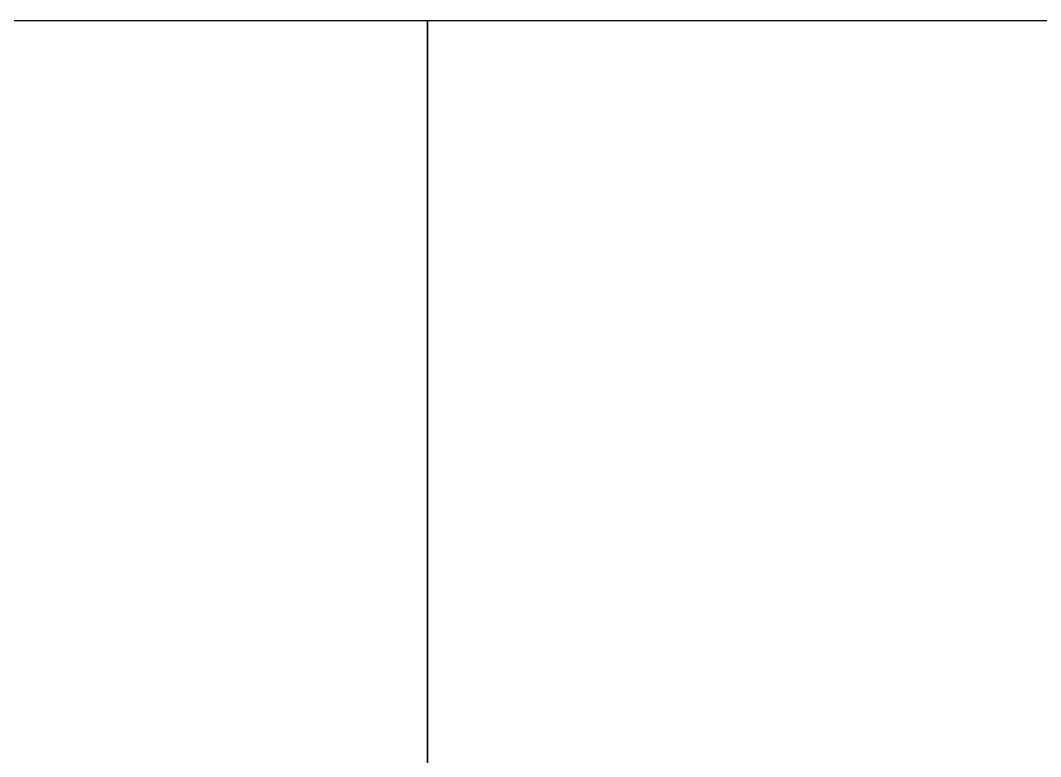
# Model space of a CAD drawing. Header units: millimetres. Extents: x 0 to 31920, y -6088 to 2522.
# Drawn here: x 12767.99486 to 12768.00774, y 2043.99071 to 2044 of the extents above; entities that cross this region are included whole.
import ezdxf

# ---------------------------------------------------------------- set-up
doc = ezdxf.new("R2010")
doc.units = ezdxf.units.MM
doc.header["$MEASUREMENT"] = 0
doc.layers.add('DwFm', color=7, linetype='Continuous')
doc.layers.add('Page', color=3, linetype='Continuous')

# ---------------------------------------------------------------- blocks, each defined once
blk = doc.blocks.new('繪圖範圍')
blk.add_lwpolyline([(0, 51.1), (79.8, 51.1), (79.8, 0), (0, 0)], close=True)

msp = doc.modelspace()

# ---------------------------------------------------------------- linework, layer by layer
msp.add_lwpolyline([(12768, 2044), (12768, 2044), (12768, 2044), (12768, 2044), (12768, 2044)])
at = {"layer": 'Page'}
msp.add_lwpolyline([(12768, 2044), (12768, 2044), (12768, 2044), (12768, 2044), (12768, 2044)], dxfattribs=at)
msp.add_lwpolyline([(12768, 2044), (12768, 2044), (12768, 2044), (12768, 2044), (12768, 2044)], dxfattribs=at)
msp.add_lwpolyline([(12768, 2044), (12768, 2044), (12768, 2044), (12768, 2044), (12768, 2044)], dxfattribs=at)
msp.add_lwpolyline([(12768, 2044), (12768, 2044), (12768, 2044), (12768, 2044), (12768, 2044)], dxfattribs=at)
msp.add_lwpolyline([(12768, 2044), (12768, 2044), (12768, 2044), (12768, 2044), (12768, 2044)], dxfattribs=at)
msp.add_lwpolyline([(12768, 2044), (12768, 2044), (12768, 2044), (12768, 2044), (12768, 2044)], dxfattribs=at)
msp.add_lwpolyline([(12768, 2044), (12768, 2044), (12768, 2044), (12768, 2044), (12768, 2044)], dxfattribs=at)
msp.add_lwpolyline([(12768, 2044), (12768, 2044), (12768, 2044), (12768, 2044), (12768, 2044)], dxfattribs=at)
msp.add_lwpolyline([(12768, 2044), (12768, 2044), (12768, 2044), (12768, 2044), (12768, 2044)], dxfattribs=at)
msp.add_lwpolyline([(12768, 2044), (12768, 2044), (12768, 2044), (12768, 2044), (12768, 2044)], dxfattribs=at)
msp.add_lwpolyline([(12768, 2044), (12768, 2044), (12768, 2044), (12768, 2044), (12768, 2044)], dxfattribs=at)
msp.add_lwpolyline([(12768, 2044), (12768, 2044), (12768, 2044), (12768, 2044), (12768, 2044)], dxfattribs=at)
msp.add_lwpolyline([(12768, 2044), (12768, 2044), (12768, 2044), (12768, 2044), (12768, 2044)], dxfattribs=at)
msp.add_lwpolyline([(12768, 2044), (12768, 2044), (12768, 2044), (12768, 2044), (12768, 2044)], dxfattribs=at)
msp.add_lwpolyline([(12768, 2044), (12768, 2044), (12768, 2044), (12768, 2044), (12768, 2044)], dxfattribs=at)
msp.add_lwpolyline([(12768, 2044), (12768, 2044), (12768, 2044), (12768, 2044), (12768, 2044)], dxfattribs=at)
msp.add_lwpolyline([(12768, 2044), (12768, 2044), (12768, 2044), (12768, 2044), (12768, 2044)], dxfattribs=at)
msp.add_lwpolyline([(12768, 2044), (12768, 2044), (12768, 2044), (12768, 2044), (12768, 2044)], dxfattribs=at)
msp.add_lwpolyline([(12768, 2044), (12768, 2044), (12768, 2044), (12768, 2044), (12768, 2044)], dxfattribs=at)
msp.add_lwpolyline([(12768, 2044), (12768, 2044), (12768, 2044), (12768, 2044), (12768, 2044)], dxfattribs=at)
msp.add_lwpolyline([(12768, 2044), (12768, 2044), (12768, 2044), (12768, 2044), (12768, 2044)], dxfattribs=at)
msp.add_lwpolyline([(12768, 2044), (12768, 2044), (12768, 2044), (12768, 2044), (12768, 2044)], dxfattribs=at)
msp.add_lwpolyline([(12768, 2044), (12768, 2044), (12768, 2044), (12768, 2044), (12768, 2044)], dxfattribs=at)
msp.add_lwpolyline([(12768, 2044), (12768, 2044), (12768, 2044), (12768, 2044), (12768, 2044)], dxfattribs=at)
msp.add_lwpolyline([(12768, 2044), (12768, 2044), (12768, 2044), (12768, 2044), (12768, 2044)], dxfattribs=at)
msp.add_lwpolyline([(12768, 2044), (12768, 2044), (12768, 2044), (12768, 2044), (12768, 2044)], dxfattribs=at)
msp.add_lwpolyline([(12768, 2044), (12768, 2044), (12768, 2044), (12768, 2044), (12768, 2044)], dxfattribs=at)
msp.add_lwpolyline([(12768, 2044), (12768, 2044), (12768, 2044), (12768, 2044), (12768, 2044)], dxfattribs=at)
msp.add_lwpolyline([(12768, 2044), (12768, 2044), (12768, 2044), (12768, 2044), (12768, 2044)], dxfattribs=at)
msp.add_lwpolyline([(12768, 2044), (12768, 2044), (12768, 2044), (12768, 2044), (12768, 2044)], dxfattribs=at)
msp.add_lwpolyline([(12768, 2044), (12768, 2044), (12768, 2044), (12768, 2044), (12768, 2044)], dxfattribs=at)
msp.add_lwpolyline([(12768, 2044), (12768, 2044), (12768, 2044), (12768, 2044), (12768, 2044)], dxfattribs=at)
msp.add_lwpolyline([(12768, 2044), (12768, 2044), (12768, 2044), (12768, 2044), (12768, 2044)], dxfattribs=at)
msp.add_lwpolyline([(12768, 2044), (12768, 2044), (12768, 2044), (12768, 2044), (12768, 2044)], dxfattribs=at)
msp.add_lwpolyline([(12768, 2044), (12768, 2044), (12768, 2044), (12768, 2044), (12768, 2044)], dxfattribs=at)
msp.add_lwpolyline([(12768, 2044), (12768, 2044), (12768, 2044), (12768, 2044), (12768, 2044)], dxfattribs=at)
msp.add_lwpolyline([(12768, 2044), (12768, 2044), (12768, 2044), (12768, 2044), (12768, 2044)], dxfattribs=at)
msp.add_lwpolyline([(12768, 2044), (12768, 2044), (12768, 2044), (12768, 2044), (12768, 2044)], dxfattribs=at)
msp.add_lwpolyline([(12768, 2044), (12768, 2044), (12768, 2044), (12768, 2044), (12768, 2044)], dxfattribs=at)
msp.add_lwpolyline([(12768, 2044), (12768, 2044), (12768, 2044), (12768, 2044), (12768, 2044)], dxfattribs=at)
msp.add_lwpolyline([(12768, 2044), (12768, 2044), (12768, 2044), (12768, 2044), (12768, 2044)], dxfattribs=at)
msp.add_lwpolyline([(12768, 2044), (12768, 2044), (12768, 2044), (12768, 2044), (12768, 2044)], dxfattribs=at)
msp.add_lwpolyline([(12768, 2044), (12768, 2044), (12768, 2044), (12768, 2044), (12768, 2044)], dxfattribs=at)
msp.add_lwpolyline([(12768, 2044), (12768, 2044), (12768, 2044), (12768, 2044), (12768, 2044)], dxfattribs=at)
msp.add_lwpolyline([(12768, 2044), (12768, 2044), (12768, 2044), (12768, 2044), (12768, 2044)], dxfattribs=at)
msp.add_lwpolyline([(12768, 2044), (12768, 2044), (12768, 2044), (12768, 2044), (12768, 2044)], dxfattribs=at)
msp.add_lwpolyline([(12768, 2044), (12768, 2044), (12768, 2044), (12768, 2044), (12768, 2044)], dxfattribs=at)
msp.add_lwpolyline([(12768, 2044), (12768, 2044), (12768, 2044), (12768, 2044), (12768, 2044)], dxfattribs=at)
msp.add_lwpolyline([(12768, 2044), (12768, 2044), (12768, 2044), (12768, 2044), (12768, 2044)], dxfattribs=at)
msp.add_lwpolyline([(12768, 2044), (12768, 2044), (12768, 2044), (12768, 2044), (12768, 2044)], dxfattribs=at)
msp.add_lwpolyline([(12768, 2044), (12768, 2044), (12768, 2044), (12768, 2044), (12768, 2044)], dxfattribs=at)
msp.add_lwpolyline([(12768, 2044), (12768, 2044), (12768, 2044), (12768, 2044), (12768, 2044)], dxfattribs=at)
msp.add_lwpolyline([(12768, 2044), (12768, 2044), (12768, 2044), (12768, 2044), (12768, 2044)], dxfattribs=at)
msp.add_lwpolyline([(12768, 2044), (12768, 2044), (12768, 2044), (12768, 2044), (12768, 2044)], dxfattribs=at)
msp.add_lwpolyline([(12768, 2044), (12768, 2044), (12768, 2044), (12768, 2044), (12768, 2044)], dxfattribs=at)
msp.add_lwpolyline([(12768, 2044), (12768, 2044), (12768, 2044), (12768, 2044), (12768, 2044)], dxfattribs=at)
msp.add_lwpolyline([(12768, 2044), (12768, 2044), (12768, 2044), (12768, 2044), (12768, 2044)], dxfattribs=at)
msp.add_lwpolyline([(12768, 2044), (12768, 2044), (12768, 2044), (12768, 2044), (12768, 2044)], dxfattribs=at)
msp.add_lwpolyline([(12768, 2044), (12768, 2044), (12768, 2044), (12768, 2044), (12768, 2044)], dxfattribs=at)
msp.add_lwpolyline([(12768, 2044), (12768, 2044), (12768, 2044), (12768, 2044), (12768, 2044)], dxfattribs=at)
msp.add_lwpolyline([(12768, 2044), (12768, 2044), (12768, 2044), (12768, 2044), (12768, 2044)], dxfattribs=at)
msp.add_lwpolyline([(12768, 2044), (12768, 2044), (12768, 2044), (12768, 2044), (12768, 2044)], dxfattribs=at)
msp.add_lwpolyline([(12768, 2044), (12768, 2044), (12768, 2044), (12768, 2044), (12768, 2044)], dxfattribs=at)
msp.add_lwpolyline([(12768, 2044), (12768, 2044), (12768, 2044), (12768, 2044), (12768, 2044)], dxfattribs=at)
msp.add_lwpolyline([(12768, 2044), (12768, 2044), (12768, 2044), (12768, 2044), (12768, 2044)], dxfattribs=at)
msp.add_lwpolyline([(12768, 2044), (12768, 2044), (12768, 2044), (12768, 2044), (12768, 2044)], dxfattribs=at)
msp.add_lwpolyline([(12768, 2044), (12768, 2044), (12768, 2044), (12768, 2044), (12768, 2044)], dxfattribs=at)
msp.add_lwpolyline([(12768, 2044), (12768, 2044), (12768, 2044), (12768, 2044), (12768, 2044)], dxfattribs=at)
msp.add_lwpolyline([(12768, 2044), (12768, 2044), (12768, 2044), (12768, 2044), (12768, 2044)], dxfattribs=at)
msp.add_lwpolyline([(12768, 2044), (12768, 2044), (12768, 2044), (12768, 2044), (12768, 2044)], dxfattribs=at)
msp.add_lwpolyline([(12768, 2044), (12768, 2044), (12768, 2044), (12768, 2044), (12768, 2044)], dxfattribs=at)
msp.add_lwpolyline([(12768, 2044), (12768, 2044), (12768, 2044), (12768, 2044), (12768, 2044)], dxfattribs=at)
msp.add_lwpolyline([(12768, 2044), (12768, 2044), (12768, 2044), (12768, 2044), (12768, 2044)], dxfattribs=at)
msp.add_lwpolyline([(12768, 2044), (12768, 2044), (12768, 2044), (12768, 2044), (12768, 2044)], dxfattribs=at)
msp.add_lwpolyline([(12768, 2044), (12768, 2044), (12768, 2044), (12768, 2044), (12768, 2044)], dxfattribs=at)
msp.add_lwpolyline([(12768, 2044), (12768, 2044), (12768, 2044), (12768, 2044), (12768, 2044)], dxfattribs=at)
msp.add_lwpolyline([(12768, 2044), (12768, 2044), (12768, 2044), (12768, 2044), (12768, 2044)], dxfattribs=at)
msp.add_lwpolyline([(12768, 2044), (12768, 2044), (12768, 2044), (12768, 2044), (12768, 2044)], dxfattribs=at)
msp.add_lwpolyline([(12768, 2044), (12768, 2044), (12768, 2044), (12768, 2044), (12768, 2044)], dxfattribs=at)
msp.add_lwpolyline([(12768, 2044), (12768, 2044), (12768, 2044), (12768, 2044), (12768, 2044)], dxfattribs=at)
msp.add_lwpolyline([(12768, 2044), (12768, 2044), (12768, 2044), (12768, 2044), (12768, 2044)], dxfattribs=at)
msp.add_lwpolyline([(12768, 2044), (12768, 2044), (12768, 2044), (12768, 2044), (12768, 2044)], dxfattribs=at)
msp.add_lwpolyline([(12768, 2044), (12768, 2044), (12768, 2044), (12768, 2044), (12768, 2044)], dxfattribs=at)
msp.add_lwpolyline([(12768, 2044), (12768, 2044), (12768, 2044), (12768, 2044), (12768, 2044)], dxfattribs=at)
msp.add_lwpolyline([(12768, 2044), (12768, 2044), (12768, 2044), (12768, 2044), (12768, 2044)], dxfattribs=at)
msp.add_lwpolyline([(12768, 2044), (12768, 2044), (12768, 2044), (12768, 2044), (12768, 2044)], dxfattribs=at)
msp.add_lwpolyline([(12768, 2044), (12768, 2044), (12768, 2044), (12768, 2044), (12768, 2044)], dxfattribs=at)
msp.add_lwpolyline([(12768, 2044), (12768, 2044), (12768, 2044), (12768, 2044), (12768, 2044)], dxfattribs=at)
msp.add_lwpolyline([(12768, 2044), (12768, 2044), (12768, 2044), (12768, 2044), (12768, 2044)], dxfattribs=at)
msp.add_lwpolyline([(12768, 2044), (12768, 2044), (12768, 2044), (12768, 2044), (12768, 2044)], dxfattribs=at)
msp.add_lwpolyline([(12768, 2044), (12768, 2044), (12768, 2044), (12768, 2044), (12768, 2044)], dxfattribs=at)
msp.add_lwpolyline([(12768, 2044), (12768, 2044), (12768, 2044), (12768, 2044), (12768, 2044)], dxfattribs=at)
msp.add_lwpolyline([(12768, 2044), (12768, 2044), (12768, 2044), (12768, 2044), (12768, 2044)], dxfattribs=at)
msp.add_lwpolyline([(12768, 2044), (12768, 2044), (12768, 2044), (12768, 2044), (12768, 2044)], dxfattribs=at)
msp.add_lwpolyline([(12768, 2044), (12768, 2044), (12768, 2044), (12768, 2044), (12768, 2044)], dxfattribs=at)
msp.add_lwpolyline([(12768, 2044), (12768, 2044), (12768, 2044), (12768, 2044), (12768, 2044)], dxfattribs=at)
msp.add_lwpolyline([(12768, 2044), (12768, 2044), (12768, 2044), (12768, 2044), (12768, 2044)], dxfattribs=at)
msp.add_lwpolyline([(12768, 2044), (12768, 2044), (12768, 2044), (12768, 2044), (12768, 2044)], dxfattribs=at)
msp.add_lwpolyline([(12768, 2044), (12768, 2044), (12768, 2044), (12768, 2044), (12768, 2044)], dxfattribs=at)
msp.add_lwpolyline([(12768, 2044), (12768, 2044), (12768, 2044), (12768, 2044), (12768, 2044)], dxfattribs=at)
msp.add_lwpolyline([(12768, 2044), (12768, 2044), (12768, 2044), (12768, 2044), (12768, 2044)], dxfattribs=at)
msp.add_lwpolyline([(12768, 2044), (12768, 2044), (12768, 2044), (12768, 2044), (12768, 2044)], dxfattribs=at)
msp.add_lwpolyline([(12768, 2044), (12768, 2044), (12768, 2044), (12768, 2044), (12768, 2044)], dxfattribs=at)
msp.add_lwpolyline([(12768, 2044), (12768, 2044), (12768, 2044), (12768, 2044), (12768, 2044)], dxfattribs=at)
msp.add_lwpolyline([(12768, 2044), (12768, 2044), (12768, 2044), (12768, 2044), (12768, 2044)], dxfattribs=at)
msp.add_lwpolyline([(12768, 2044), (12768, 2044), (12768, 2044), (12768, 2044), (12768, 2044)], dxfattribs=at)
msp.add_lwpolyline([(12768, 2044), (12768, 2044), (12768, 2044), (12768, 2044), (12768, 2044)], dxfattribs=at)
msp.add_lwpolyline([(12768, 2044), (12768, 2044), (12768, 2044), (12768, 2044), (12768, 2044)], dxfattribs=at)
msp.add_lwpolyline([(12768, 2044), (12768, 2044), (12768, 2044), (12768, 2044), (12768, 2044)], dxfattribs=at)
msp.add_lwpolyline([(12768, 2044), (12768, 2044), (12768, 2044), (12768, 2044), (12768, 2044)], dxfattribs=at)
msp.add_lwpolyline([(12768, 2044), (12768, 2044), (12768, 2044), (12768, 2044), (12768, 2044)], dxfattribs=at)
msp.add_lwpolyline([(12768, 2044), (12768, 2044), (12768, 2044), (12768, 2044), (12768, 2044)], dxfattribs=at)
msp.add_lwpolyline([(12768, 2044), (12768, 2044), (12768, 2044), (12768, 2044), (12768, 2044)], dxfattribs=at)
msp.add_lwpolyline([(12768, 2044), (12768, 2044), (12768, 2044), (12768, 2044), (12768, 2044)], dxfattribs=at)
msp.add_lwpolyline([(12768, 2044), (12768, 2044), (12768, 2044), (12768, 2044), (12768, 2044)], dxfattribs=at)
msp.add_lwpolyline([(12768, 2044), (12768, 2044), (12768, 2044), (12768, 2044), (12768, 2044)], dxfattribs=at)
msp.add_lwpolyline([(12768, 2044), (12768, 2044), (12768, 2044), (12768, 2044), (12768, 2044)], dxfattribs=at)
msp.add_lwpolyline([(12768, 2044), (12768, 2044), (12768, 2044), (12768, 2044), (12768, 2044)], dxfattribs=at)
msp.add_lwpolyline([(12768, 2044), (12768, 2044), (12768, 2044), (12768, 2044), (12768, 2044)], dxfattribs=at)
msp.add_lwpolyline([(12768, 2044), (12768, 2044), (12768, 2044), (12768, 2044), (12768, 2044)], dxfattribs=at)
msp.add_lwpolyline([(12768, 2044), (12768, 2044), (12768, 2044), (12768, 2044), (12768, 2044)], dxfattribs=at)
msp.add_lwpolyline([(12768, 2044), (12768, 2044), (12768, 2044), (12768, 2044), (12768, 2044)], dxfattribs=at)
msp.add_lwpolyline([(12768, 2044), (12768, 2044), (12768, 2044), (12768, 2044), (12768, 2044)], dxfattribs=at)
msp.add_lwpolyline([(12768, 2044), (12768, 2044), (12768, 2044), (12768, 2044), (12768, 2044)], dxfattribs=at)
msp.add_lwpolyline([(12768, 2044), (12768, 2044), (12768, 2044), (12768, 2044), (12768, 2044)], dxfattribs=at)
msp.add_lwpolyline([(12768, 2044), (12768, 2044), (12768, 2044), (12768, 2044), (12768, 2044)], dxfattribs=at)
msp.add_lwpolyline([(12768, 2044), (12768, 2044), (12768, 2044), (12768, 2044), (12768, 2044)], dxfattribs=at)
msp.add_lwpolyline([(12768, 2044), (12768, 2044), (12768, 2044), (12768, 2044), (12768, 2044)], dxfattribs=at)
msp.add_lwpolyline([(12768, 2044), (12768, 2044), (12768, 2044), (12768, 2044), (12768, 2044)], dxfattribs=at)
msp.add_lwpolyline([(12768, 2044), (12768, 2044), (12768, 2044), (12768, 2044), (12768, 2044)], dxfattribs=at)
msp.add_lwpolyline([(12768, 2044), (12768, 2044), (12768, 2044), (12768, 2044), (12768, 2044)], dxfattribs=at)
msp.add_lwpolyline([(12768, 2044), (12768, 2044), (12768, 2044), (12768, 2044), (12768, 2044)], dxfattribs=at)
msp.add_lwpolyline([(12768, 2044), (12768, 2044), (12768, 2044), (12768, 2044), (12768, 2044)], dxfattribs=at)
msp.add_lwpolyline([(12768, 2044), (12768, 2044), (12768, 2044), (12768, 2044), (12768, 2044)], dxfattribs=at)
msp.add_lwpolyline([(12768, 2044), (12768, 2044), (12768, 2044), (12768, 2044), (12768, 2044)], dxfattribs=at)
msp.add_lwpolyline([(12768, 2044), (12768, 2044), (12768, 2044), (12768, 2044), (12768, 2044)], dxfattribs=at)
msp.add_lwpolyline([(12768, 2044), (12768, 2044), (12768, 2044), (12768, 2044), (12768, 2044)], dxfattribs=at)
msp.add_lwpolyline([(12768, 2044), (12768, 2044), (12768, 2044), (12768, 2044), (12768, 2044)], dxfattribs=at)
msp.add_lwpolyline([(12768, 2044), (12768, 2044), (12768, 2044), (12768, 2044), (12768, 2044)], dxfattribs=at)
msp.add_lwpolyline([(12768, 2044), (12768, 2044), (12768, 2044), (12768, 2044), (12768, 2044)], dxfattribs=at)
msp.add_lwpolyline([(12768, 2044), (12768, 2044), (12768, 2044), (12768, 2044), (12768, 2044)], dxfattribs=at)
msp.add_lwpolyline([(12768, 2044), (12768, 2044), (12768, 2044), (12768, 2044), (12768, 2044)], dxfattribs=at)
msp.add_lwpolyline([(12768, 2044), (12768, 2044), (12768, 2044), (12768, 2044), (12768, 2044)], dxfattribs=at)
msp.add_lwpolyline([(12768, 2044), (12768, 2044), (12768, 2044), (12768, 2044), (12768, 2044)], dxfattribs=at)
msp.add_lwpolyline([(12768, 2044), (12768, 2044), (12768, 2044), (12768, 2044), (12768, 2044)], dxfattribs=at)
msp.add_lwpolyline([(12768, 2044), (12768, 2044), (12768, 2044), (12768, 2044), (12768, 2044)], dxfattribs=at)
msp.add_lwpolyline([(12768, 2044), (12768, 2044), (12768, 2044), (12768, 2044), (12768, 2044)], dxfattribs=at)
msp.add_lwpolyline([(12768, 2044), (12768, 2044), (12768, 2044), (12768, 2044), (12768, 2044)], dxfattribs=at)
msp.add_lwpolyline([(12768, 2044), (12768, 2044), (12768, 2044), (12768, 2044), (12768, 2044)], dxfattribs=at)
msp.add_lwpolyline([(12768, 2044), (12768, 2044), (12768, 2044), (12768, 2044), (12768, 2044)], dxfattribs=at)
msp.add_lwpolyline([(12768, 2044), (12768, 2044), (12768, 2044), (12768, 2044), (12768, 2044)], dxfattribs=at)
msp.add_lwpolyline([(12768, 2044), (12768, 2044), (12768, 2044), (12768, 2044), (12768, 2044)], dxfattribs=at)
msp.add_lwpolyline([(12768, 2044), (12768, 2044), (12768, 2044), (12768, 2044), (12768, 2044)], dxfattribs=at)
msp.add_lwpolyline([(12768, 2044), (12768, 2044), (12768, 2044), (12768, 2044), (12768, 2044)], dxfattribs=at)
msp.add_lwpolyline([(12768, 2044), (12768, 2044), (12768, 2044), (12768, 2044), (12768, 2044)], dxfattribs=at)
msp.add_lwpolyline([(12768, 2044), (12768, 2044), (12768, 2044), (12768, 2044), (12768, 2044)], dxfattribs=at)
msp.add_lwpolyline([(12768, 2044), (12768, 2044), (12768, 2044), (12768, 2044), (12768, 2044)], dxfattribs=at)
msp.add_lwpolyline([(12768, 2044), (12768, 2044), (12768, 2044), (12768, 2044), (12768, 2044)], dxfattribs=at)
msp.add_lwpolyline([(12768, 2044), (12768, 2044), (12768, 2044), (12768, 2044), (12768, 2044)], dxfattribs=at)
msp.add_lwpolyline([(12768, 2044), (12768, 2044), (12768, 2044), (12768, 2044), (12768, 2044)], dxfattribs=at)
msp.add_lwpolyline([(12768, 2044), (12768, 2044), (12768, 2044), (12768, 2044), (12768, 2044)], dxfattribs=at)
msp.add_lwpolyline([(12768, 2044), (12768, 2044), (12768, 2044), (12768, 2044), (12768, 2044)], dxfattribs=at)
msp.add_lwpolyline([(12768, 2044), (12768, 2044), (12768, 2044), (12768, 2044), (12768, 2044)], dxfattribs=at)
msp.add_lwpolyline([(12768, 2044), (12768, 2044), (12768, 2044), (12768, 2044), (12768, 2044)], dxfattribs=at)
msp.add_lwpolyline([(12768, 2044), (12768, 2044), (12768, 2044), (12768, 2044), (12768, 2044)], dxfattribs=at)
msp.add_lwpolyline([(12768, 2044), (12768, 2044), (12768, 2044), (12768, 2044), (12768, 2044)], dxfattribs=at)
msp.add_lwpolyline([(12768, 2044), (12768, 2044), (12768, 2044), (12768, 2044), (12768, 2044)], dxfattribs=at)
msp.add_lwpolyline([(12768, 2044), (12768, 2044), (12768, 2044), (12768, 2044), (12768, 2044)], dxfattribs=at)
msp.add_lwpolyline([(12768, 2044), (12768, 2044), (12768, 2044), (12768, 2044), (12768, 2044)], dxfattribs=at)
msp.add_lwpolyline([(12768, 2044), (12768, 2044), (12768, 2044), (12768, 2044), (12768, 2044)], dxfattribs=at)
msp.add_lwpolyline([(12768, 2044), (12768, 2044), (12768, 2044), (12768, 2044), (12768, 2044)], dxfattribs=at)
msp.add_lwpolyline([(12768, 2044), (12768, 2044), (12768, 2044), (12768, 2044), (12768, 2044)], dxfattribs=at)
msp.add_lwpolyline([(12768, 2044), (12768, 2044), (12768, 2044), (12768, 2044), (12768, 2044)], dxfattribs=at)
msp.add_lwpolyline([(12768, 2044), (12768, 2044), (12768, 2044), (12768, 2044), (12768, 2044)], dxfattribs=at)
msp.add_lwpolyline([(12768, 2044), (12768, 2044), (12768, 2044), (12768, 2044), (12768, 2044)], dxfattribs=at)
msp.add_lwpolyline([(12768, 2044), (12768, 2044), (12768, 2044), (12768, 2044), (12768, 2044)], dxfattribs=at)
msp.add_lwpolyline([(12768, 2044), (12768, 2044), (12768, 2044), (12768, 2044), (12768, 2044)], dxfattribs=at)
msp.add_lwpolyline([(12768, 2044), (12768, 2044), (12768, 2044), (12768, 2044), (12768, 2044)], dxfattribs=at)
msp.add_lwpolyline([(12768, 2044), (12768, 2044), (12768, 2044), (12768, 2044), (12768, 2044)], dxfattribs=at)
msp.add_lwpolyline([(12768, 2044), (12768, 2044), (12768, 2044), (12768, 2044), (12768, 2044)], dxfattribs=at)
msp.add_lwpolyline([(12768, 2044), (12768, 2044), (12768, 2044), (12768, 2044), (12768, 2044)], dxfattribs=at)
msp.add_lwpolyline([(12768, 2044), (12768, 2044), (12768, 2044), (12768, 2044), (12768, 2044)], dxfattribs=at)
msp.add_lwpolyline([(12768, 2044), (12768, 2044), (12768, 2044), (12768, 2044), (12768, 2044)], dxfattribs=at)
msp.add_lwpolyline([(12768, 2044), (12768, 2044), (12768, 2044), (12768, 2044), (12768, 2044)], dxfattribs=at)
msp.add_lwpolyline([(12768, 2044), (12768, 2044), (12768, 2044), (12768, 2044), (12768, 2044)], dxfattribs=at)
msp.add_lwpolyline([(12768, 2044), (12768, 2044), (12768, 2044), (12768, 2044), (12768, 2044)], dxfattribs=at)
msp.add_lwpolyline([(12768, 2044), (12768, 2044), (12768, 2044), (12768, 2044), (12768, 2044)], dxfattribs=at)
msp.add_lwpolyline([(12768, 2044), (12768, 2044), (12768, 2044), (12768, 2044), (12768, 2044)], dxfattribs=at)
msp.add_lwpolyline([(12768, 2044), (12768, 2044), (12768, 2044), (12768, 2044), (12768, 2044)], dxfattribs=at)
msp.add_lwpolyline([(12768, 2044), (12768, 2044), (12768, 2044), (12768, 2044), (12768, 2044)], dxfattribs=at)
msp.add_lwpolyline([(12768, 2044), (12768, 2044), (12768, 2044), (12768, 2044), (12768, 2044)], dxfattribs=at)
msp.add_lwpolyline([(12768, 2044), (12768, 2044), (12768, 2044), (12768, 2044), (12768, 2044)], dxfattribs=at)
msp.add_lwpolyline([(12768, 2044), (12768, 2044), (12768, 2044), (12768, 2044), (12768, 2044)], dxfattribs=at)
msp.add_lwpolyline([(12768, 2044), (12768, 2044), (12768, 2044), (12768, 2044), (12768, 2044)], dxfattribs=at)
msp.add_lwpolyline([(12768, 2044), (12768, 2044), (12768, 2044), (12768, 2044), (12768, 2044)], dxfattribs=at)
msp.add_lwpolyline([(12768, 2044), (12768, 2044), (12768, 2044), (12768, 2044), (12768, 2044)], dxfattribs=at)
msp.add_lwpolyline([(12768, 2044), (12768, 2044), (12768, 2044), (12768, 2044), (12768, 2044)], dxfattribs=at)
msp.add_lwpolyline([(12768, 2044), (12768, 2044), (12768, 2044), (12768, 2044), (12768, 2044)], dxfattribs=at)
msp.add_lwpolyline([(12768, 2044), (12768, 2044), (12768, 2044), (12768, 2044), (12768, 2044)], dxfattribs=at)
msp.add_lwpolyline([(12768, 2044), (12768, 2044), (12768, 2044), (12768, 2044), (12768, 2044)], dxfattribs=at)
msp.add_lwpolyline([(12768, 2044), (12768, 2044), (12768, 2044), (12768, 2044), (12768, 2044)], dxfattribs=at)
msp.add_lwpolyline([(12768, 2044), (12768, 2044), (12768, 2044), (12768, 2044), (12768, 2044)], dxfattribs=at)
msp.add_lwpolyline([(12768, 2044), (12768, 2044), (12768, 2044), (12768, 2044), (12768, 2044)], dxfattribs=at)
msp.add_lwpolyline([(12768, 2044), (12768, 2044), (12768, 2044), (12768, 2044), (12768, 2044)], dxfattribs=at)
msp.add_lwpolyline([(12768, 2044), (12768, 2044), (12768, 2044), (12768, 2044), (12768, 2044)], dxfattribs=at)
msp.add_lwpolyline([(12768, 2044), (12768, 2044), (12768, 2044), (12768, 2044), (12768, 2044)], dxfattribs=at)
msp.add_lwpolyline([(12768, 2044), (12768, 2044), (12768, 2044), (12768, 2044), (12768, 2044)], dxfattribs=at)
msp.add_lwpolyline([(12768, 2044), (12768, 2044), (12768, 2044), (12768, 2044), (12768, 2044)], dxfattribs=at)
msp.add_lwpolyline([(12768, 2044), (12768, 2044), (12768, 2044), (12768, 2044), (12768, 2044)], dxfattribs=at)
msp.add_lwpolyline([(12768, 2044), (12768, 2044), (12768, 2044), (12768, 2044), (12768, 2044)], dxfattribs=at)
msp.add_lwpolyline([(12768, 2044), (12768, 2044), (12768, 2044), (12768, 2044), (12768, 2044)], dxfattribs=at)
msp.add_lwpolyline([(12768, 2044), (12768, 2044), (12768, 2044), (12768, 2044), (12768, 2044)], dxfattribs=at)
msp.add_lwpolyline([(12768, 2044), (12768, 2044), (12768, 2044), (12768, 2044), (12768, 2044)], dxfattribs=at)
msp.add_lwpolyline([(12768, 2044), (12768, 2044), (12768, 2044), (12768, 2044), (12768, 2044)], dxfattribs=at)
msp.add_lwpolyline([(12768, 2044), (12768, 2044), (12768, 2044), (12768, 2044), (12768, 2044)], dxfattribs=at)
msp.add_lwpolyline([(12768, 2044), (12768, 2044), (12768, 2044), (12768, 2044), (12768, 2044)], dxfattribs=at)
msp.add_lwpolyline([(12768, 2044), (12768, 2044), (12768, 2044), (12768, 2044), (12768, 2044)], dxfattribs=at)
msp.add_lwpolyline([(12768, 2044), (12768, 2044), (12768, 2044), (12768, 2044), (12768, 2044)], dxfattribs=at)
msp.add_lwpolyline([(12768, 2044), (12768, 2044), (12768, 2044), (12768, 2044), (12768, 2044)], dxfattribs=at)
msp.add_lwpolyline([(12768, 2044), (12768, 2044), (12768, 2044), (12768, 2044), (12768, 2044)], dxfattribs=at)
msp.add_lwpolyline([(12768, 2044), (12768, 2044), (12768, 2044), (12768, 2044), (12768, 2044)], dxfattribs=at)
msp.add_lwpolyline([(12768, 2044), (12768, 2044), (12768, 2044), (12768, 2044), (12768, 2044)], dxfattribs=at)
msp.add_lwpolyline([(12768, 2044), (12768, 2044), (12768, 2044), (12768, 2044), (12768, 2044)], dxfattribs=at)
msp.add_lwpolyline([(12768, 2044), (12768, 2044), (12768, 2044), (12768, 2044), (12768, 2044)], dxfattribs=at)
msp.add_lwpolyline([(12768, 2044), (12768, 2044), (12768, 2044), (12768, 2044), (12768, 2044)], dxfattribs=at)
msp.add_lwpolyline([(12768, 2044), (12768, 2044), (12768, 2044), (12768, 2044), (12768, 2044)], dxfattribs=at)
msp.add_lwpolyline([(12768, 2044), (12768, 2044), (12768, 2044), (12768, 2044), (12768, 2044)], dxfattribs=at)
msp.add_lwpolyline([(12768, 2044), (12768, 2044), (12768, 2044), (12768, 2044), (12768, 2044)], dxfattribs=at)
msp.add_lwpolyline([(12768, 2044), (12768, 2044), (12768, 2044), (12768, 2044), (12768, 2044)], dxfattribs=at)
msp.add_lwpolyline([(12768, 2044), (12768, 2044), (12768, 2044), (12768, 2044), (12768, 2044)], dxfattribs=at)
msp.add_lwpolyline([(12768, 2044), (12768, 2044), (12768, 2044), (12768, 2044), (12768, 2044)], dxfattribs=at)
msp.add_lwpolyline([(12768, 2044), (12768, 2044), (12768, 2044), (12768, 2044), (12768, 2044)], dxfattribs=at)
msp.add_lwpolyline([(12768, 2044), (12768, 2044), (12768, 2044), (12768, 2044), (12768, 2044)], dxfattribs=at)
msp.add_lwpolyline([(12768, 2044), (12768, 2044), (12768, 2044), (12768, 2044), (12768, 2044)], dxfattribs=at)
msp.add_lwpolyline([(12768, 2044), (12768, 2044), (12768, 2044), (12768, 2044), (12768, 2044)], dxfattribs=at)
msp.add_lwpolyline([(12768, 2044), (12768, 2044), (12768, 2044), (12768, 2044), (12768, 2044)], dxfattribs=at)
msp.add_lwpolyline([(12768, 2044), (12768, 2044), (12768, 2044), (12768, 2044), (12768, 2044)], dxfattribs=at)
msp.add_lwpolyline([(12768, 2044), (12768, 2044), (12768, 2044), (12768, 2044), (12768, 2044)], dxfattribs=at)
msp.add_lwpolyline([(12768, 2044), (12768, 2044), (12768, 2044), (12768, 2044), (12768, 2044)], dxfattribs=at)
msp.add_lwpolyline([(12768, 2044), (12768, 2044), (12768, 2044), (12768, 2044), (12768, 2044)], dxfattribs=at)
msp.add_lwpolyline([(12768, 2044), (12768, 2044), (12768, 2044), (12768, 2044), (12768, 2044)], dxfattribs=at)
msp.add_lwpolyline([(12768, 2044), (12768, 2044), (12768, 2044), (12768, 2044), (12768, 2044)], dxfattribs=at)
msp.add_lwpolyline([(12768, 2044), (12768, 2044), (12768, 2044), (12768, 2044), (12768, 2044)], dxfattribs=at)
msp.add_lwpolyline([(12768, 2044), (12768, 2044), (12768, 2044), (12768, 2044), (12768, 2044)], dxfattribs=at)
msp.add_lwpolyline([(12768, 2044), (12768, 2044), (12768, 2044), (12768, 2044), (12768, 2044)], dxfattribs=at)
msp.add_lwpolyline([(12768, 2044), (12768, 2044), (12768, 2044), (12768, 2044), (12768, 2044)], dxfattribs=at)
msp.add_lwpolyline([(12768, 2044), (12768, 2044), (12768, 2044), (12768, 2044), (12768, 2044)], dxfattribs=at)
msp.add_lwpolyline([(12768, 2044), (12768, 2044), (12768, 2044), (12768, 2044), (12768, 2044)], dxfattribs=at)
msp.add_lwpolyline([(12768, 2044), (12768, 2044), (12768, 2044), (12768, 2044), (12768, 2044)], dxfattribs=at)
msp.add_lwpolyline([(12768, 2044), (12768, 2044), (12768, 2044), (12768, 2044), (12768, 2044)], dxfattribs=at)
msp.add_lwpolyline([(12768, 2044), (12768, 2044), (12768, 2044), (12768, 2044), (12768, 2044)], dxfattribs=at)
msp.add_lwpolyline([(12768, 2044), (12768, 2044), (12768, 2044), (12768, 2044), (12768, 2044)], dxfattribs=at)
msp.add_lwpolyline([(12768, 2044), (12768, 2044), (12768, 2044), (12768, 2044), (12768, 2044)], dxfattribs=at)
msp.add_lwpolyline([(12768, 2044), (12768, 2044), (12768, 2044), (12768, 2044), (12768, 2044)], dxfattribs=at)
msp.add_lwpolyline([(12768, 2044), (12768, 2044), (12768, 2044), (12768, 2044), (12768, 2044)], dxfattribs=at)
msp.add_lwpolyline([(12768, 2044), (12768, 2044), (12768, 2044), (12768, 2044), (12768, 2044)], dxfattribs=at)
msp.add_lwpolyline([(12768, 2044), (12768, 2044), (12768, 2044), (12768, 2044), (12768, 2044)], dxfattribs=at)
msp.add_lwpolyline([(12768, 2044), (12768, 2044), (12768, 2044), (12768, 2044), (12768, 2044)], dxfattribs=at)
msp.add_lwpolyline([(12768, 2044), (12768, 2044), (12768, 2044), (12768, 2044), (12768, 2044)], dxfattribs=at)
msp.add_lwpolyline([(12768, 2044), (12768, 2044), (12768, 2044), (12768, 2044), (12768, 2044)], dxfattribs=at)
msp.add_lwpolyline([(12768, 2044), (12768, 2044), (12768, 2044), (12768, 2044), (12768, 2044)], dxfattribs=at)
msp.add_lwpolyline([(12768, 2044), (12768, 2044), (12768, 2044), (12768, 2044), (12768, 2044)], dxfattribs=at)
msp.add_lwpolyline([(12768, 2044), (12768, 2044), (12768, 2044), (12768, 2044), (12768, 2044)], dxfattribs=at)
msp.add_lwpolyline([(12768, 2044), (12768, 2044), (12768, 2044), (12768, 2044), (12768, 2044)], dxfattribs=at)
msp.add_lwpolyline([(12768, 2044), (12768, 2044), (12768, 2044), (12768, 2044), (12768, 2044)], dxfattribs=at)
msp.add_lwpolyline([(12768, 2044), (12768, 2044), (12768, 2044), (12768, 2044), (12768, 2044)], dxfattribs=at)
msp.add_lwpolyline([(12768, 2044), (12768, 2044), (12768, 2044), (12768, 2044), (12768, 2044)], dxfattribs=at)
msp.add_lwpolyline([(12768, 2044), (12768, 2044), (12768, 2044), (12768, 2044), (12768, 2044)], dxfattribs=at)
msp.add_lwpolyline([(12768, 2044), (12768, 2044), (12768, 2044), (12768, 2044), (12768, 2044)], dxfattribs=at)
msp.add_lwpolyline([(12768, 2044), (12768, 2044), (12768, 2044), (12768, 2044), (12768, 2044)], dxfattribs=at)
msp.add_lwpolyline([(12768, 2044), (12768, 2044), (12768, 2044), (12768, 2044), (12768, 2044)], dxfattribs=at)
msp.add_lwpolyline([(12768, 2044), (12768, 2044), (12768, 2044), (12768, 2044), (12768, 2044)], dxfattribs=at)
msp.add_lwpolyline([(12768, 2044), (12768, 2044), (12768, 2044), (12768, 2044), (12768, 2044)], dxfattribs=at)
msp.add_lwpolyline([(12768, 2044), (12768, 2044), (12768, 2044), (12768, 2044), (12768, 2044)], dxfattribs=at)
msp.add_lwpolyline([(12768, 2044), (12768, 2044), (12768, 2044), (12768, 2044), (12768, 2044)], dxfattribs=at)
msp.add_lwpolyline([(12768, 2044), (12768, 2044), (12768, 2044), (12768, 2044), (12768, 2044)], dxfattribs=at)
msp.add_lwpolyline([(12768, 2044), (12768, 2044), (12768, 2044), (12768, 2044), (12768, 2044)], dxfattribs=at)
msp.add_lwpolyline([(12768, 2044), (12768, 2044), (12768, 2044), (12768, 2044), (12768, 2044)], dxfattribs=at)
msp.add_lwpolyline([(12768, 2044), (12768, 2044), (12768, 2044), (12768, 2044), (12768, 2044)], dxfattribs=at)
msp.add_lwpolyline([(12768, 2044), (12768, 2044), (12768, 2044), (12768, 2044), (12768, 2044)], dxfattribs=at)
msp.add_lwpolyline([(12768, 2044), (12768, 2044), (12768, 2044), (12768, 2044), (12768, 2044)], dxfattribs=at)
msp.add_lwpolyline([(12768, 2044), (12768, 2044), (12768, 2044), (12768, 2044), (12768, 2044)], dxfattribs=at)
msp.add_lwpolyline([(12768, 2044), (12768, 2044), (12768, 2044), (12768, 2044), (12768, 2044)], dxfattribs=at)
msp.add_lwpolyline([(12768, 2044), (12768, 2044), (12768, 2044), (12768, 2044), (12768, 2044)], dxfattribs=at)
msp.add_lwpolyline([(12768, 2044), (12768, 2044), (12768, 2044), (12768, 2044), (12768, 2044)], dxfattribs=at)
msp.add_lwpolyline([(12768, 2044), (12768, 2044), (12768, 2044), (12768, 2044), (12768, 2044)], dxfattribs=at)
msp.add_lwpolyline([(12768, 2044), (12768, 2044), (12768, 2044), (12768, 2044), (12768, 2044)], dxfattribs=at)
msp.add_lwpolyline([(12768, 2044), (12768, 2044), (12768, 2044), (12768, 2044), (12768, 2044)], dxfattribs=at)
msp.add_lwpolyline([(12768, 2044), (12768, 2044), (12768, 2044), (12768, 2044), (12768, 2044)], dxfattribs=at)
msp.add_lwpolyline([(12768, 2044), (12768, 2044), (12768, 2044), (12768, 2044), (12768, 2044)], dxfattribs=at)
msp.add_lwpolyline([(12768, 2044), (12768, 2044), (12768, 2044), (12768, 2044), (12768, 2044)], dxfattribs=at)
msp.add_lwpolyline([(12768, 2044), (12768, 2044), (12768, 2044), (12768, 2044), (12768, 2044)], dxfattribs=at)
msp.add_lwpolyline([(12768, 2044), (12768, 2044), (12768, 2044), (12768, 2044), (12768, 2044)], dxfattribs=at)
msp.add_lwpolyline([(12768, 2044), (12768, 2044), (12768, 2044), (12768, 2044), (12768, 2044)], dxfattribs=at)
msp.add_lwpolyline([(12768, 2044), (12768, 2044), (12768, 2044), (12768, 2044), (12768, 2044)], dxfattribs=at)
msp.add_lwpolyline([(12768, 2044), (12768, 2044), (12768, 2044), (12768, 2044), (12768, 2044)], dxfattribs=at)
msp.add_lwpolyline([(12768, 2044), (12768, 2044), (12768, 2044), (12768, 2044), (12768, 2044)], dxfattribs=at)
msp.add_lwpolyline([(12768, 2044), (12768, 2044), (12768, 2044), (12768, 2044), (12768, 2044)], dxfattribs=at)
msp.add_lwpolyline([(12768, 2044), (12768, 2044), (12768, 2044), (12768, 2044), (12768, 2044)], dxfattribs=at)
msp.add_lwpolyline([(12768, 2044), (12768, 2044), (12768, 2044), (12768, 2044), (12768, 2044)], dxfattribs=at)
msp.add_lwpolyline([(12768, 2044), (12768, 2044), (12768, 2044), (12768, 2044), (12768, 2044)], dxfattribs=at)
msp.add_lwpolyline([(12768, 2044), (12768, 2044), (12768, 2044), (12768, 2044), (12768, 2044)], dxfattribs=at)
msp.add_lwpolyline([(12768, 2044), (12768, 2044), (12768, 2044), (12768, 2044), (12768, 2044)], dxfattribs=at)
msp.add_lwpolyline([(12768, 2044), (12768, 2044), (12768, 2044), (12768, 2044), (12768, 2044)], dxfattribs=at)
msp.add_lwpolyline([(12768, 2044), (12768, 2044), (12768, 2044), (12768, 2044), (12768, 2044)], dxfattribs=at)
msp.add_lwpolyline([(12768, 2044), (12768, 2044), (12768, 2044), (12768, 2044), (12768, 2044)], dxfattribs=at)
msp.add_lwpolyline([(12768, 2044), (12768, 2044), (12768, 2044), (12768, 2044), (12768, 2044)], dxfattribs=at)
msp.add_lwpolyline([(12768, 2044), (12768, 2044), (12768, 2044), (12768, 2044), (12768, 2044)], dxfattribs=at)
msp.add_lwpolyline([(12768, 2044), (12768, 2044), (12768, 2044), (12768, 2044), (12768, 2044)], dxfattribs=at)
msp.add_lwpolyline([(12768, 2044), (12768, 2044), (12768, 2044), (12768, 2044), (12768, 2044)], dxfattribs=at)
msp.add_lwpolyline([(12768, 2044), (12768, 2044), (12768, 2044), (12768, 2044), (12768, 2044)], dxfattribs=at)
msp.add_lwpolyline([(12768, 2044), (12768, 2044), (12768, 2044), (12768, 2044), (12768, 2044)], dxfattribs=at)
msp.add_lwpolyline([(12768, 2044), (12768, 2044), (12768, 2044), (12768, 2044), (12768, 2044)], dxfattribs=at)
msp.add_lwpolyline([(12768, 2044), (12768, 2044), (12768, 2044), (12768, 2044), (12768, 2044)], dxfattribs=at)
msp.add_lwpolyline([(12768, 2044), (12768, 2044), (12768, 2044), (12768, 2044), (12768, 2044)], dxfattribs=at)
msp.add_lwpolyline([(12768, 2044), (12768, 2044), (12768, 2044), (12768, 2044), (12768, 2044)], dxfattribs=at)
msp.add_lwpolyline([(12768, 2044), (12768, 2044), (12768, 2044), (12768, 2044), (12768, 2044)], dxfattribs=at)
msp.add_lwpolyline([(12768, 2044), (12768, 2044), (12768, 2044), (12768, 2044), (12768, 2044)], dxfattribs=at)
msp.add_lwpolyline([(12768, 2044), (12768, 2044), (12768, 2044), (12768, 2044), (12768, 2044)], dxfattribs=at)
msp.add_lwpolyline([(12768, 2044), (12768, 2044), (12768, 2044), (12768, 2044), (12768, 2044)], dxfattribs=at)
msp.add_lwpolyline([(12768, 2044), (12768, 2044), (12768, 2044), (12768, 2044), (12768, 2044)], dxfattribs=at)
msp.add_lwpolyline([(12768, 2044), (12768, 2044), (12768, 2044), (12768, 2044), (12768, 2044)], dxfattribs=at)
msp.add_lwpolyline([(12768, 2044), (12768, 2044), (12768, 2044), (12768, 2044), (12768, 2044)], dxfattribs=at)
msp.add_lwpolyline([(12768, 2044), (12768, 2044), (12768, 2044), (12768, 2044), (12768, 2044)], dxfattribs=at)
msp.add_lwpolyline([(12768, 2044), (12768, 2044), (12768, 2044), (12768, 2044), (12768, 2044)], dxfattribs=at)
msp.add_lwpolyline([(12768, 2044), (12768, 2044), (12768, 2044), (12768, 2044), (12768, 2044)], dxfattribs=at)
msp.add_lwpolyline([(12768, 2044), (12768, 2044), (12768, 2044), (12768, 2044), (12768, 2044)], dxfattribs=at)
msp.add_lwpolyline([(12768, 2044), (12768, 2044), (12768, 2044), (12768, 2044), (12768, 2044)], dxfattribs=at)
msp.add_lwpolyline([(12768, 2044), (12768, 2044), (12768, 2044), (12768, 2044), (12768, 2044)], dxfattribs=at)
msp.add_lwpolyline([(12768, 2044), (12768, 2044), (12768, 2044), (12768, 2044), (12768, 2044)], dxfattribs=at)
msp.add_lwpolyline([(12768, 2044), (12768, 2044), (12768, 2044), (12768, 2044), (12768, 2044)], dxfattribs=at)
msp.add_lwpolyline([(12768, 2044), (12768, 2044), (12768, 2044), (12768, 2044), (12768, 2044)], dxfattribs=at)
msp.add_lwpolyline([(12768, 2044), (12768, 2044), (12768, 2044), (12768, 2044), (12768, 2044)], dxfattribs=at)
msp.add_lwpolyline([(12768, 2044), (12768, 2044), (12768, 2044), (12768, 2044), (12768, 2044)], dxfattribs=at)
msp.add_lwpolyline([(12768, 2044), (12768, 2044), (12768, 2044), (12768, 2044), (12768, 2044)], dxfattribs=at)
msp.add_lwpolyline([(12768, 2044), (12768, 2044), (12768, 2044), (12768, 2044), (12768, 2044)], dxfattribs=at)
msp.add_lwpolyline([(12768, 2044), (12768, 2044), (12768, 2044), (12768, 2044), (12768, 2044)], dxfattribs=at)
msp.add_lwpolyline([(12768, 2044), (12768, 2044), (12768, 2044), (12768, 2044), (12768, 2044)], dxfattribs=at)
msp.add_lwpolyline([(12768, 2044), (12768, 2044), (12768, 2044), (12768, 2044), (12768, 2044)], dxfattribs=at)
msp.add_lwpolyline([(12768, 2044), (12768, 2044), (12768, 2044), (12768, 2044), (12768, 2044)], dxfattribs=at)
msp.add_lwpolyline([(12768, 2044), (12768, 2044), (12768, 2044), (12768, 2044), (12768, 2044)], dxfattribs=at)
msp.add_lwpolyline([(12768, 2044), (12768, 2044), (12768, 2044), (12768, 2044), (12768, 2044)], dxfattribs=at)
msp.add_lwpolyline([(12768, 2044), (12768, 2044), (12768, 2044), (12768, 2044), (12768, 2044)], dxfattribs=at)
msp.add_lwpolyline([(12768, 2044), (12768, 2044), (12768, 2044), (12768, 2044), (12768, 2044)], dxfattribs=at)
msp.add_lwpolyline([(12768, 2044), (12768, 2044), (12768, 2044), (12768, 2044), (12768, 2044)], dxfattribs=at)
msp.add_lwpolyline([(12768, 2044), (12768, 2044), (12768, 2044), (12768, 2044), (12768, 2044)], dxfattribs=at)
msp.add_lwpolyline([(12768, 2044), (12768, 2044), (12768, 2044), (12768, 2044), (12768, 2044)], dxfattribs=at)
msp.add_lwpolyline([(12768, 2044), (12768, 2044), (12768, 2044), (12768, 2044), (12768, 2044)], dxfattribs=at)
msp.add_lwpolyline([(12768, 2044), (12768, 2044), (12768, 2044), (12768, 2044), (12768, 2044)], dxfattribs=at)
msp.add_lwpolyline([(12768, 2044), (12768, 2044), (12768, 2044), (12768, 2044), (12768, 2044)], dxfattribs=at)
msp.add_lwpolyline([(12768, 2044), (12768, 2044), (12768, 2044), (12768, 2044), (12768, 2044)], dxfattribs=at)
msp.add_lwpolyline([(12768, 2044), (12768, 2044), (12768, 2044), (12768, 2044), (12768, 2044)], dxfattribs=at)
msp.add_lwpolyline([(12768, 2044), (12768, 2044), (12768, 2044), (12768, 2044), (12768, 2044)], dxfattribs=at)
msp.add_lwpolyline([(12768, 2044), (12768, 2044), (12768, 2044), (12768, 2044), (12768, 2044)], dxfattribs=at)
msp.add_lwpolyline([(12768, 2044), (12768, 2044), (12768, 2044), (12768, 2044), (12768, 2044)], dxfattribs=at)
msp.add_lwpolyline([(12768, 2044), (12768, 2044), (12768, 2044), (12768, 2044), (12768, 2044)], dxfattribs=at)
msp.add_lwpolyline([(12768, 2044), (12768, 2044), (12768, 2044), (12768, 2044), (12768, 2044)], dxfattribs=at)
msp.add_lwpolyline([(12768, 2044), (12768, 2044), (12768, 2044), (12768, 2044), (12768, 2044)], dxfattribs=at)
msp.add_lwpolyline([(12768, 2044), (12768, 2044), (12768, 2044), (12768, 2044), (12768, 2044)], dxfattribs=at)
msp.add_lwpolyline([(12768, 2044), (12768, 2044), (12768, 2044), (12768, 2044), (12768, 2044)], dxfattribs=at)
msp.add_lwpolyline([(12768, 2044), (12768, 2044), (12768, 2044), (12768, 2044), (12768, 2044)], dxfattribs=at)
msp.add_lwpolyline([(12768, 2044), (12768, 2044), (12768, 2044), (12768, 2044), (12768, 2044)], dxfattribs=at)
msp.add_lwpolyline([(12768, 2044), (12768, 2044), (12768, 2044), (12768, 2044), (12768, 2044)], dxfattribs=at)
msp.add_lwpolyline([(12768, 2044), (12768, 2044), (12768, 2044), (12768, 2044), (12768, 2044)], dxfattribs=at)
msp.add_lwpolyline([(12768, 2044), (12768, 2044), (12768, 2044), (12768, 2044), (12768, 2044)], dxfattribs=at)
msp.add_lwpolyline([(12768, 2044), (12768, 2044), (12768, 2044), (12768, 2044), (12768, 2044)], dxfattribs=at)
msp.add_lwpolyline([(12768, 2044), (12768, 2044), (12768, 2044), (12768, 2044), (12768, 2044)], dxfattribs=at)
msp.add_lwpolyline([(12768, 2044), (12768, 2044), (12768, 2044), (12768, 2044), (12768, 2044)], dxfattribs=at)
msp.add_lwpolyline([(12768, 2044), (12768, 2044), (12768, 2044), (12768, 2044), (12768, 2044)], dxfattribs=at)
msp.add_lwpolyline([(12768, 2044), (12768, 2044), (12768, 2044), (12768, 2044), (12768, 2044)], dxfattribs=at)
msp.add_lwpolyline([(12768, 2044), (12768, 2044), (12768, 2044), (12768, 2044), (12768, 2044)], dxfattribs=at)
msp.add_lwpolyline([(12768, 2044), (12768, 2044), (12768, 2044), (12768, 2044), (12768, 2044)], dxfattribs=at)
msp.add_lwpolyline([(12768, 2044), (12768, 2044), (12768, 2044), (12768, 2044), (12768, 2044)], dxfattribs=at)
msp.add_lwpolyline([(12768, 2044), (12768, 2044), (12768, 2044), (12768, 2044), (12768, 2044)], dxfattribs=at)
msp.add_lwpolyline([(12768, 2044), (12768, 2044), (12768, 2044), (12768, 2044), (12768, 2044)], dxfattribs=at)
msp.add_lwpolyline([(12768, 2044), (12768, 2044), (12768, 2044), (12768, 2044), (12768, 2044)], dxfattribs=at)
msp.add_lwpolyline([(12768, 2044), (12768, 2044), (12768, 2044), (12768, 2044), (12768, 2044)], dxfattribs=at)
msp.add_lwpolyline([(12768, 2044), (12768, 2044), (12768, 2044), (12768, 2044), (12768, 2044)], dxfattribs=at)
msp.add_lwpolyline([(12768, 2044), (12768, 2044), (12768, 2044), (12768, 2044), (12768, 2044)], dxfattribs=at)
msp.add_lwpolyline([(12768, 2044), (12768, 2044), (12768, 2044), (12768, 2044), (12768, 2044)], dxfattribs=at)
msp.add_lwpolyline([(12768, 2044), (12768, 2044), (12768, 2044), (12768, 2044), (12768, 2044)], dxfattribs=at)
msp.add_lwpolyline([(12768, 2044), (12768, 2044), (12768, 2044), (12768, 2044), (12768, 2044)], dxfattribs=at)
msp.add_lwpolyline([(12768, 2044), (12768, 2044), (12768, 2044), (12768, 2044), (12768, 2044)], dxfattribs=at)
msp.add_lwpolyline([(12768, 2044), (12768, 2044), (12768, 2044), (12768, 2044), (12768, 2044)], dxfattribs=at)
msp.add_lwpolyline([(12768, 2044), (12768, 2044), (12768, 2044), (12768, 2044), (12768, 2044)], dxfattribs=at)
msp.add_lwpolyline([(12768, 2044), (12768, 2044), (12768, 2044), (12768, 2044), (12768, 2044)], dxfattribs=at)
msp.add_lwpolyline([(12768, 2044), (12768, 2044), (12768, 2044), (12768, 2044), (12768, 2044)], dxfattribs=at)
msp.add_lwpolyline([(12768, 2044), (12768, 2044), (12768, 2044), (12768, 2044), (12768, 2044)], dxfattribs=at)
msp.add_lwpolyline([(12768, 2044), (12768, 2044), (12768, 2044), (12768, 2044), (12768, 2044)], dxfattribs=at)
msp.add_lwpolyline([(12768, 2044), (12768, 2044), (12768, 2044), (12768, 2044), (12768, 2044)], dxfattribs=at)
msp.add_lwpolyline([(12768, 2044), (12768, 2044), (12768, 2044), (12768, 2044), (12768, 2044)], dxfattribs=at)
msp.add_lwpolyline([(12768, 2044), (12768, 2044), (12768, 2044), (12768, 2044), (12768, 2044)], dxfattribs=at)
msp.add_lwpolyline([(12768, 2044), (12768, 2044), (12768, 2044), (12768, 2044), (12768, 2044)], dxfattribs=at)
msp.add_lwpolyline([(12768, 2044), (12768, 2044), (12768, 2044), (12768, 2044), (12768, 2044)], dxfattribs=at)
msp.add_lwpolyline([(12768, 2044), (12768, 2044), (12768, 2044), (12768, 2044), (12768, 2044)], dxfattribs=at)
msp.add_lwpolyline([(12768, 2044), (12768, 2044), (12768, 2044), (12768, 2044), (12768, 2044)], dxfattribs=at)
msp.add_lwpolyline([(12768, 2044), (12768, 2044), (12768, 2044), (12768, 2044), (12768, 2044)], dxfattribs=at)
msp.add_lwpolyline([(12768, 2044), (12768, 2044), (12768, 2044), (12768, 2044), (12768, 2044)], dxfattribs=at)
msp.add_lwpolyline([(12768, 2044), (12768, 2044), (12768, 2044), (12768, 2044), (12768, 2044)], dxfattribs=at)
msp.add_lwpolyline([(12768, 2044), (12768, 2044), (12768, 2044), (12768, 2044), (12768, 2044)], dxfattribs=at)
msp.add_lwpolyline([(12768, 2044), (12768, 2044), (12768, 2044), (12768, 2044), (12768, 2044)], dxfattribs=at)
msp.add_lwpolyline([(12768, 2044), (12768, 2044), (12768, 2044), (12768, 2044), (12768, 2044)], dxfattribs=at)
msp.add_lwpolyline([(12768, 2044), (12768, 2044), (12768, 2044), (12768, 2044), (12768, 2044)], dxfattribs=at)
msp.add_lwpolyline([(12768, 2044), (12768, 2044), (12768, 2044), (12768, 2044), (12768, 2044)], dxfattribs=at)
msp.add_lwpolyline([(12768, 2044), (12768, 2044), (12768, 2044), (12768, 2044), (12768, 2044)], dxfattribs=at)
msp.add_lwpolyline([(12768, 2044), (12768, 2044), (12768, 2044), (12768, 2044), (12768, 2044)], dxfattribs=at)
msp.add_lwpolyline([(12768, 2044), (12768, 2044), (12768, 2044), (12768, 2044), (12768, 2044)], dxfattribs=at)
msp.add_lwpolyline([(12768, 2044), (12768, 2044), (12768, 2044), (12768, 2044), (12768, 2044)], dxfattribs=at)
msp.add_lwpolyline([(12768, 2044), (12768, 2044), (12768, 2044), (12768, 2044), (12768, 2044)], dxfattribs=at)
msp.add_lwpolyline([(12768, 2044), (12768, 2044), (12768, 2044), (12768, 2044), (12768, 2044)], dxfattribs=at)
msp.add_lwpolyline([(12768, 2044), (12768, 2044), (12768, 2044), (12768, 2044), (12768, 2044)], dxfattribs=at)
msp.add_lwpolyline([(12768, 2044), (12768, 2044), (12768, 2044), (12768, 2044), (12768, 2044)], dxfattribs=at)
msp.add_lwpolyline([(12768, 2044), (12768, 2044), (12768, 2044), (12768, 2044), (12768, 2044)], dxfattribs=at)
msp.add_lwpolyline([(12768, 2044), (12768, 2044), (12768, 2044), (12768, 2044), (12768, 2044)], dxfattribs=at)
msp.add_lwpolyline([(12768, 2044), (12768, 2044), (12768, 2044), (12768, 2044), (12768, 2044)], dxfattribs=at)
msp.add_lwpolyline([(12768, 2044), (12768, 2044), (12768, 2044), (12768, 2044), (12768, 2044)], dxfattribs=at)
msp.add_lwpolyline([(12768, 2044), (12768, 2044), (12768, 2044), (12768, 2044), (12768, 2044)], dxfattribs=at)
msp.add_lwpolyline([(12768, 2044), (12768, 2044), (12768, 2044), (12768, 2044), (12768, 2044)], dxfattribs=at)
msp.add_lwpolyline([(12768, 2044), (12768, 2044), (12768, 2044), (12768, 2044), (12768, 2044)], dxfattribs=at)
msp.add_lwpolyline([(12768, 2044), (12768, 2044), (12768, 2044), (12768, 2044), (12768, 2044)], dxfattribs=at)
msp.add_lwpolyline([(12768, 2044), (12768, 2044), (12768, 2044), (12768, 2044), (12768, 2044)], dxfattribs=at)
msp.add_lwpolyline([(12768, 2044), (12768, 2044), (12768, 2044), (12768, 2044), (12768, 2044)], dxfattribs=at)
msp.add_lwpolyline([(12768, 2044), (12768, 2044), (12768, 2044), (12768, 2044), (12768, 2044)], dxfattribs=at)
msp.add_lwpolyline([(12768, 2044), (12768, 2044), (12768, 2044), (12768, 2044), (12768, 2044)], dxfattribs=at)
msp.add_lwpolyline([(12768, 2044), (12768, 2044), (12768, 2044), (12768, 2044), (12768, 2044)], dxfattribs=at)
msp.add_lwpolyline([(12768, 2044), (12768, 2044), (12768, 2044), (12768, 2044), (12768, 2044)], dxfattribs=at)
msp.add_lwpolyline([(12768, 2044), (12768, 2044), (12768, 2044), (12768, 2044), (12768, 2044)], dxfattribs=at)
msp.add_lwpolyline([(12768, 2044), (12768, 2044), (12768, 2044), (12768, 2044), (12768, 2044)], dxfattribs=at)
msp.add_lwpolyline([(12768, 2044), (12768, 2044), (12768, 2044), (12768, 2044), (12768, 2044)], dxfattribs=at)
msp.add_lwpolyline([(12768, 2044), (12768, 2044), (12768, 2044), (12768, 2044), (12768, 2044)], dxfattribs=at)
msp.add_lwpolyline([(12768, 2044), (12768, 2044), (12768, 2044), (12768, 2044), (12768, 2044)], dxfattribs=at)
msp.add_lwpolyline([(12768, 2044), (12768, 2044), (12768, 2044), (12768, 2044), (12768, 2044)], dxfattribs=at)
msp.add_lwpolyline([(12768, 2044), (12768, 2044), (12768, 2044), (12768, 2044), (12768, 2044)], dxfattribs=at)
msp.add_lwpolyline([(12768, 2044), (12768, 2044), (12768, 2044), (12768, 2044), (12768, 2044)], dxfattribs=at)
msp.add_lwpolyline([(12768, 2044), (12768, 2044), (12768, 2044), (12768, 2044), (12768, 2044)], dxfattribs=at)
msp.add_lwpolyline([(12768, 2044), (12768, 2044), (12768, 2044), (12768, 2044), (12768, 2044)], dxfattribs=at)
msp.add_lwpolyline([(12768, 2044), (12768, 2044), (12768, 2044), (12768, 2044), (12768, 2044)], dxfattribs=at)
msp.add_lwpolyline([(12768, 2044), (12768, 2044), (12768, 2044), (12768, 2044), (12768, 2044)], dxfattribs=at)
msp.add_lwpolyline([(12768, 2044), (12768, 2044), (12768, 2044), (12768, 2044), (12768, 2044)], dxfattribs=at)
msp.add_lwpolyline([(12768, 2044), (12768, 2044), (12768, 2044), (12768, 2044), (12768, 2044)], dxfattribs=at)
msp.add_lwpolyline([(12768, 2044), (12768, 2044), (12768, 2044), (12768, 2044), (12768, 2044)], dxfattribs=at)
msp.add_lwpolyline([(12768, 2044), (12768, 2044), (12768, 2044), (12768, 2044), (12768, 2044)], dxfattribs=at)
msp.add_lwpolyline([(12768, 2044), (12768, 2044), (12768, 2044), (12768, 2044), (12768, 2044)], dxfattribs=at)
msp.add_lwpolyline([(12768, 2044), (12768, 2044), (12768, 2044), (12768, 2044), (12768, 2044)], dxfattribs=at)
msp.add_lwpolyline([(12768, 2044), (12768, 2044), (12768, 2044), (12768, 2044), (12768, 2044)], dxfattribs=at)
msp.add_lwpolyline([(12768, 2044), (12768, 2044), (12768, 2044), (12768, 2044), (12768, 2044)], dxfattribs=at)
msp.add_lwpolyline([(12768, 2044), (12768, 2044), (12768, 2044), (12768, 2044), (12768, 2044)], dxfattribs=at)
msp.add_lwpolyline([(12768, 2044), (12768, 2044), (12768, 2044), (12768, 2044), (12768, 2044)], dxfattribs=at)
msp.add_lwpolyline([(12768, 2044), (12768, 2044), (12768, 2044), (12768, 2044), (12768, 2044)], dxfattribs=at)
msp.add_lwpolyline([(12768, 2044), (12768, 2044), (12768, 2044), (12768, 2044), (12768, 2044)], dxfattribs=at)
msp.add_lwpolyline([(12768, 2044), (12768, 2044), (12768, 2044), (12768, 2044), (12768, 2044)], dxfattribs=at)
msp.add_lwpolyline([(12768, 2044), (12768, 2044), (12768, 2044), (12768, 2044), (12768, 2044)], dxfattribs=at)
msp.add_lwpolyline([(12768, 2044), (12768, 2044), (12768, 2044), (12768, 2044), (12768, 2044)], dxfattribs=at)
msp.add_lwpolyline([(12768, 2044), (12768, 2044), (12768, 2044), (12768, 2044), (12768, 2044)], dxfattribs=at)
msp.add_lwpolyline([(12768, 2044), (12768, 2044), (12768, 2044), (12768, 2044), (12768, 2044)], dxfattribs=at)
msp.add_lwpolyline([(12768, 2044), (12768, 2044), (12768, 2044), (12768, 2044), (12768, 2044)], dxfattribs=at)
msp.add_lwpolyline([(12768, 2044), (12768, 2044), (12768, 2044), (12768, 2044), (12768, 2044)], dxfattribs=at)
msp.add_lwpolyline([(12768, 2044), (12768, 2044), (12768, 2044), (12768, 2044), (12768, 2044)], dxfattribs=at)
msp.add_lwpolyline([(12768, 2044), (12768, 2044), (12768, 2044), (12768, 2044), (12768, 2044)], dxfattribs=at)
msp.add_lwpolyline([(12768, 2044), (12768, 2044), (12768, 2044), (12768, 2044), (12768, 2044)], dxfattribs=at)
msp.add_lwpolyline([(12768, 2044), (12768, 2044), (12768, 2044), (12768, 2044), (12768, 2044)], dxfattribs=at)
msp.add_lwpolyline([(12768, 2044), (12768, 2044), (12768, 2044), (12768, 2044), (12768, 2044)], dxfattribs=at)
msp.add_lwpolyline([(12768, 2044), (12768, 2044), (12768, 2044), (12768, 2044), (12768, 2044)], dxfattribs=at)
msp.add_lwpolyline([(12768, 2044), (12768, 2044), (12768, 2044), (12768, 2044), (12768, 2044)], dxfattribs=at)
msp.add_lwpolyline([(12768, 2044), (12768, 2044), (12768, 2044), (12768, 2044), (12768, 2044)], dxfattribs=at)
msp.add_lwpolyline([(12768, 2044), (12768, 2044), (12768, 2044), (12768, 2044), (12768, 2044)], dxfattribs=at)
msp.add_lwpolyline([(12768, 2044), (12768, 2044), (12768, 2044), (12768, 2044), (12768, 2044)], dxfattribs=at)
msp.add_lwpolyline([(12768, 2044), (12768, 2044), (12768, 2044), (12768, 2044), (12768, 2044)], dxfattribs=at)
msp.add_lwpolyline([(12768, 2044), (12768, 2044), (12768, 2044), (12768, 2044), (12768, 2044)], dxfattribs=at)
msp.add_lwpolyline([(12768, 2044), (12768, 2044), (12768, 2044), (12768, 2044), (12768, 2044)], dxfattribs=at)
msp.add_lwpolyline([(12768, 2044), (12768, 2044), (12768, 2044), (12768, 2044), (12768, 2044)], dxfattribs=at)
msp.add_lwpolyline([(12768, 2044), (12768, 2044), (12768, 2044), (12768, 2044), (12768, 2044)], dxfattribs=at)
msp.add_lwpolyline([(12768, 2044), (12768, 2044), (12768, 2044), (12768, 2044), (12768, 2044)], dxfattribs=at)
msp.add_lwpolyline([(12768, 2044), (12768, 2044), (12768, 2044), (12768, 2044), (12768, 2044)], dxfattribs=at)
msp.add_lwpolyline([(12768, 2044), (12768, 2044), (12768, 2044), (12768, 2044), (12768, 2044)], dxfattribs=at)
msp.add_lwpolyline([(12768, 2044), (12768, 2044), (12768, 2044), (12768, 2044), (12768, 2044)], dxfattribs=at)
msp.add_lwpolyline([(12768, 2044), (12768, 2044), (12768, 2044), (12768, 2044), (12768, 2044)], dxfattribs=at)
msp.add_lwpolyline([(12768, 2044), (12768, 2044), (12768, 2044), (12768, 2044), (12768, 2044)], dxfattribs=at)
msp.add_lwpolyline([(12768, 2044), (12768, 2044), (12768, 2044), (12768, 2044), (12768, 2044)], dxfattribs=at)

# ---------------------------------------------------------------- block references
at = {"layer": 'DwFm', "xscale": 40, "yscale": 40, "zscale": 40}
for p in [(9576, 0), (12768, 0)]:
    msp.add_blockref('繪圖範圍', p, dxfattribs=at)

doc.saveas('drawing.dxf')
